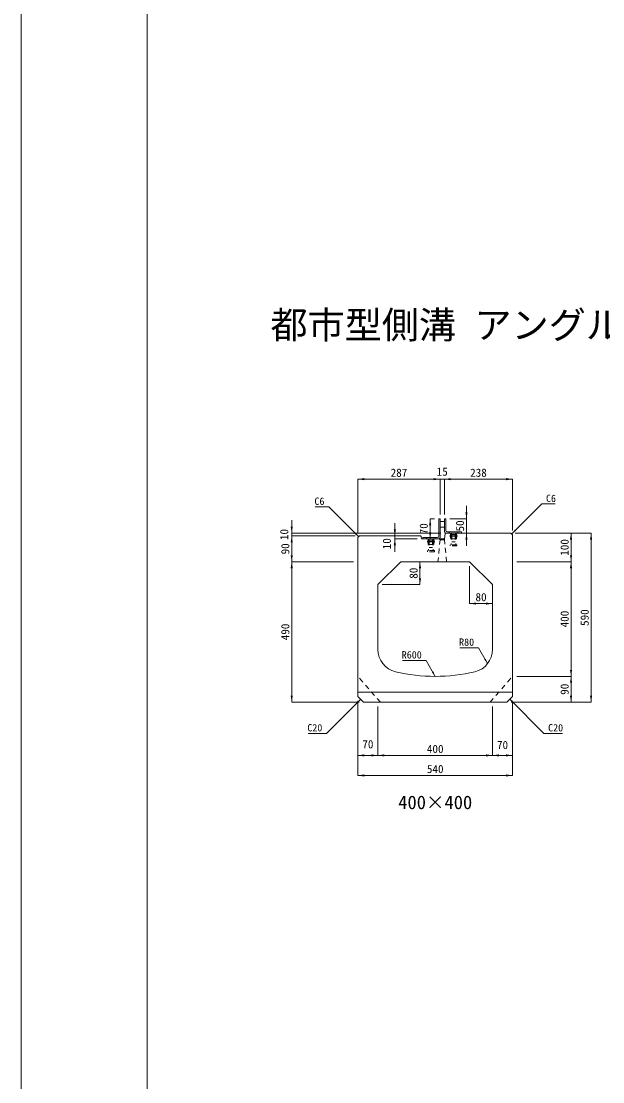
# Model space of a CAD drawing. Units: millimetres at full size. Extents: x -1934 to 78146, y -143454 to -112471.
# Drawn here: x -1934 to 96, y -123505 to -119803 of the extents above; entities that cross this region are included whole.
import ezdxf
from ezdxf.enums import TextEntityAlignment as Align

# ---------------------------------------------------------------- set-up
doc = ezdxf.new("R2010")
doc.units = ezdxf.units.MM
doc.header["$LTSCALE"] = 23
doc.linetypes.add('USER2', pattern=[1.35, 0.75, -0.6])
for name, color, linetype, lineweight in [('0_2', 7, 'Continuous', 13), ('アングル', 191, 'Continuous', 13), ('インサート', 92, 'USER2', 9), ('作業エリア', 11, 'Continuous', 13), ('寸法線', 7, 'Continuous', 13), ('引出線', 4, 'Continuous', 13), ('排水孔', 30, 'USER2', 15), ('本体', 2, 'Continuous', 13), ('枠', 5, 'Continuous', 5)]:
    doc.layers.add(name, color=color, linetype=linetype, lineweight=lineweight)
doc.styles.add('ＭＳ ゴシック', font='')
doc.styles.get('ＭＳ ゴシック').set_extended_font_data('MS Gothic')

# ---------------------------------------------------------------- blocks, each defined once
blk = doc.blocks.new('filled_arrow')
at = {"color": 0, "linetype": 'Continuous', "lineweight": -2}
blk.add_solid([(7.5, 1.25), (0, 0), (7.5, -1.25)], dxfattribs=at)

msp = doc.modelspace()

# ---------------------------------------------------------------- linework, layer by layer
at = {"layer": '0_2', "color": 1}
msp.add_line((-1933.8, -112471.31), (-1933.8, -143454.17), dxfattribs=at)
at = {"layer": 'アングル'}
for p, q in [((-476.36, -121539.46), (-476.36, -121599.96)), ((-471.86, -121539.46), (-476.36, -121539.46)), ((-471.86, -121539.46), (-471.86, -121604.46)), ((-471.86, -121549.46), (-456.86, -121549.46)), ((-456.86, -121539.46), (-456.86, -121584.46)), ((-456.86, -121539.46), (-452.36, -121539.46)), ((-452.36, -121539.46), (-452.36, -121579.96)), ((-471.86, -121568.46), (-456.86, -121568.46)), ((-451.86, -121589.46), (-396.86, -121589.46)), ((-447.36, -121584.96), (-396.86, -121584.96)), ((-396.86, -121584.96), (-396.86, -121589.46)), ((-531.86, -121604.96), (-531.86, -121609.46)), ((-481.36, -121604.96), (-531.86, -121604.96)), ((-476.86, -121609.46), (-531.86, -121609.46))]:
    msp.add_line(p, q, dxfattribs=at)
at = {"layer": 'アングル', "linetype": 'USER2', "lineweight": 9}
for p, q in [((-439.86, -121584.96), (-439.86, -121589.46)), ((-409.86, -121584.96), (-409.86, -121589.46)), ((-518.86, -121604.96), (-518.86, -121609.46)), ((-488.86, -121604.96), (-488.86, -121609.46))]:
    msp.add_line(p, q, dxfattribs=at)
at = {"layer": 'アングル'}
for centre, start, end in [((-451.86, -121584.46), 180, 270), ((-447.36, -121579.96), 180, 270), ((-481.36, -121599.96), 270, 0), ((-476.86, -121604.46), 270, 0)]:
    msp.add_arc(centre, 5, start, end, dxfattribs=at)
at = {"layer": 'インサート'}
for p, q in [((-436.11, -121598.71), (-434.86, -121589.46)), ((-434.86, -121589.46), (-414.86, -121589.46)), ((-433.11, -121594.46), (-416.61, -121594.46)), ((-433.11, -121594.46), (-433.11, -121630.46)), ((-431.98, -121589.46), (-431.98, -121594.46)), ((-430.86, -121594.46), (-430.86, -121619.46)), ((-418.86, -121594.46), (-418.86, -121619.46)), ((-417.73, -121589.46), (-417.73, -121594.46)), ((-416.61, -121594.46), (-416.61, -121630.46)), ((-413.61, -121598.71), (-414.86, -121589.46)), ((-516.36, -121618.71), (-491.36, -121618.71)), ((-516.36, -121618.71), (-516.36, -121620.21)), ((-516.36, -121620.21), (-491.36, -121620.21)), ((-515.11, -121618.71), (-513.86, -121609.46)), ((-515.11, -121620.21), (-513.86, -121629.46)), ((-513.86, -121609.46), (-493.86, -121609.46)), ((-513.86, -121629.46), (-493.86, -121629.46)), ((-512.11, -121614.46), (-495.61, -121614.46)), ((-512.11, -121614.46), (-512.11, -121650.46)), ((-510.98, -121609.46), (-510.98, -121614.46)), ((-509.86, -121614.46), (-509.86, -121639.46)), ((-497.86, -121614.46), (-497.86, -121639.46)), ((-496.73, -121609.46), (-496.73, -121614.46)), ((-495.61, -121614.46), (-495.61, -121650.46)), ((-492.61, -121618.71), (-493.86, -121609.46)), ((-492.61, -121620.21), (-493.86, -121629.46)), ((-491.36, -121618.71), (-491.36, -121620.21)), ((-437.36, -121598.71), (-412.36, -121598.71)), ((-437.36, -121598.71), (-437.36, -121600.21)), ((-437.36, -121600.21), (-412.36, -121600.21)), ((-436.86, -121634.46), (-436.86, -121630.46)), ((-412.86, -121630.46), (-436.86, -121630.46)), ((-436.11, -121600.21), (-434.86, -121609.46)), ((-434.86, -121609.46), (-414.86, -121609.46)), ((-430.86, -121619.46), (-418.86, -121619.46)), ((-413.61, -121600.21), (-414.86, -121609.46)), ((-412.86, -121630.46), (-412.86, -121634.46)), ((-412.36, -121598.71), (-412.36, -121600.21)), ((-515.86, -121654.46), (-515.86, -121650.46)), ((-491.86, -121650.46), (-515.86, -121650.46)), ((-491.86, -121654.46), (-515.86, -121654.46)), ((-509.86, -121639.46), (-497.86, -121639.46)), ((-491.86, -121650.46), (-491.86, -121654.46)), ((-412.86, -121634.46), (-436.86, -121634.46))]:
    msp.add_line(p, q, dxfattribs=at)
at = {"layer": '作業エリア'}
for p, q in [((-454.24, -121592.02), (-453.86, -121589.46)), ((-453.86, -121589.46), (-451.28, -121589.46)), ((-541.32, -121599.46), (-538.86, -121599.46)), ((-538.86, -121599.46), (-538.38, -121601.87))]:
    msp.add_line(p, q, dxfattribs=at)
at = {"layer": '寸法線', "lineweight": 9}
for p, q in [((-758.86, -121401.26), (-471.86, -121401.26)), ((-758.86, -121590.46), (-758.86, -121401.26)), ((-516.86, -121401.26), (-411.86, -121401.26)), ((-471.86, -121524.46), (-471.86, -121401.26)), ((-471.86, -121524.46), (-471.86, -121401.26)), ((-456.86, -121401.26), (-218.86, -121401.26)), ((-456.86, -121524.46), (-456.86, -121401.26)), ((-456.86, -121524.46), (-456.86, -121401.26)), ((-218.86, -121580.46), (-218.86, -121401.26)), ((-379.8, -121494.46), (-379.8, -121634.46)), ((-989.68, -121644.46), (-989.68, -121544.46)), ((-629.71, -121554.46), (-629.71, -121654.46)), ((-506.61, -121539.46), (-506.61, -121609.46)), ((-491.36, -121539.46), (-506.61, -121539.46)), ((-437.36, -121539.46), (-379.8, -121539.46)), ((-468.86, -121589.46), (-989.68, -121589.46)), ((-436.28, -121589.46), (-379.8, -121589.46)), ((-209.86, -121589.46), (-14.81, -121589.46)), ((-209.86, -121589.46), (55.19, -121589.46)), ((-14.81, -121589.46), (-14.81, -121689.46)), ((55.19, -121589.46), (55.19, -122179.46)), ((-989.68, -121689.46), (-989.68, -121599.46)), ((-767.86, -121599.46), (-989.68, -121599.46)), ((-767.86, -121599.46), (-989.68, -121599.46)), ((-553.86, -121599.46), (-629.71, -121599.46)), ((-551.86, -121609.46), (-629.71, -121609.46)), ((-491.36, -121609.46), (-506.61, -121609.46)), ((-989.68, -122179.46), (-989.68, -121689.46)), ((-773.86, -121689.46), (-989.68, -121689.46)), ((-773.86, -121689.46), (-989.68, -121689.46)), ((-593.86, -121689.46), (-542.04, -121689.46)), ((-542.04, -121689.46), (-542.04, -121769.46)), ((-368.86, -121704.46), (-368.86, -121835.46)), ((-203.86, -121689.46), (-14.81, -121689.46)), ((-203.86, -121689.46), (-14.81, -121689.46)), ((-14.81, -121689.46), (-14.81, -122089.46)), ((-673.86, -121769.46), (-542.04, -121769.46)), ((-288.86, -121784.46), (-288.86, -121835.46)), ((-368.86, -121835.46), (-288.86, -121835.46)), ((-203.86, -122089.46), (-14.81, -122089.46)), ((-203.86, -122089.46), (-14.81, -122089.46)), ((-14.81, -122089.46), (-14.81, -122179.46)), ((-753.86, -122179.46), (-989.68, -122179.46)), ((-758.86, -122174.46), (-758.86, -122365.42)), ((-758.86, -122174.46), (-758.86, -122435.42)), ((-223.86, -122179.46), (-14.81, -122179.46)), ((-223.86, -122179.46), (55.19, -122179.46)), ((-218.86, -122174.46), (-218.86, -122365.42)), ((-218.86, -122174.46), (-218.86, -122435.42)), ((-688.86, -122194.46), (-688.86, -122365.42)), ((-688.86, -122194.46), (-688.86, -122365.42)), ((-288.86, -122194.46), (-288.86, -122365.42)), ((-288.86, -122194.46), (-288.86, -122365.42)), ((-758.86, -122365.42), (-688.86, -122365.42)), ((-688.86, -122365.42), (-288.86, -122365.42)), ((-288.86, -122365.42), (-218.86, -122365.42)), ((-758.86, -122435.42), (-218.86, -122435.42))]:
    msp.add_line(p, q, dxfattribs=at)
at = {"layer": '引出線', "lineweight": 9}
for points in [[(-755.86, -121602.46), (-860.5, -121497.82), (-907.29, -121497.82)], [(-221.86, -121592.46), (-117.22, -121487.82), (-70.43, -121487.82)], [(-306.1, -122045.04), (-338.13, -121989.57), (-402.74, -121989.57)], [(-488.86, -122089.46), (-520.88, -122033.99), (-603.04, -122033.99)], [(-748.86, -122169.46), (-867.88, -122288.48), (-932.77, -122288.48)], [(-228.86, -122169.46), (-109.84, -122288.48), (-44.95, -122288.48)]]:
    msp.add_lwpolyline(points, dxfattribs=at)
at = {"layer": '排水孔'}
for p, q in [((-471.86, -121612.46), (-479.36, -121689.46)), ((-474.36, -121609.46), (-471.86, -121612.46)), ((-471.86, -121612.46), (-456.86, -121612.46)), ((-456.86, -121612.46), (-456.86, -121609.46)), ((-449.36, -121689.46), (-456.86, -121612.46))]:
    msp.add_line(p, q, dxfattribs=at)
at = {"layer": '本体'}
for p, q in [((-454.24, -121592.02), (-456.86, -121609.46)), ((-451.28, -121589.46), (-224.86, -121589.46)), ((-224.86, -121589.46), (-218.86, -121595.46)), ((-218.86, -121595.46), (-218.86, -122159.46)), ((-758.86, -121605.46), (-752.86, -121599.46)), ((-758.86, -121605.46), (-758.86, -122159.46)), ((-752.86, -121599.46), (-541.32, -121599.46)), ((-538.38, -121601.87), (-536.86, -121609.46)), ((-536.86, -121609.46), (-456.86, -121609.46)), ((-688.86, -121769.46), (-608.86, -121689.46)), ((-608.86, -121689.46), (-368.86, -121689.46)), ((-368.86, -121689.46), (-288.86, -121769.46)), ((-688.86, -121769.46), (-688.86, -121995.43)), ((-288.86, -121769.46), (-288.86, -121995.43)), ((-758.86, -122144.46), (-218.86, -122144.46)), ((-758.86, -122159.46), (-738.86, -122179.46)), ((-738.86, -122179.46), (-238.86, -122179.46)), ((-238.86, -122179.46), (-218.86, -122159.46))]:
    msp.add_line(p, q, dxfattribs=at)
at = {"layer": '本体', "linetype": 'USER2', "lineweight": 9}
for p, q in [((-680.11, -122179.46), (-758.86, -122089.46)), ((-297.61, -122179.46), (-218.86, -122089.46))]:
    msp.add_line(p, q, dxfattribs=at)
at = {"layer": '本体'}
for centre, radius, start, end in [((-451.28, -121592.46), 3, 90, 171.46923), ((-541.32, -121602.46), 3, 11.30993, 90), ((-608.86, -121995.43), 80, 180, 256.65764), ((-368.86, -121995.43), 80, 283.34236, 0), ((-488.86, -121489.46), 600, 256.65764, 283.34236)]:
    msp.add_arc(centre, radius, start, end, dxfattribs=at)
at = {"layer": '枠', "lineweight": 13}
msp.add_line((-1494.13, -124950.15), (-1494.13, -116678.72), dxfattribs=at)

# ---------------------------------------------------------------- block references
at = {"layer": '寸法線', "lineweight": 9, "xscale": 3, "yscale": 3}
for p in [(-758.86, -121401.26), (-456.86, -121401.26), (-456.86, -121401.26), (-368.86, -121835.46), (-758.86, -122365.42), (-688.86, -122365.42), (-288.86, -122365.42), (-758.86, -122435.42)]:
    msp.add_blockref('filled_arrow', p, dxfattribs=at)
for p, rotation in [((-471.86, -121401.26), 180), ((-471.86, -121401.26), 180), ((-218.86, -121401.26), 180), ((-379.8, -121539.46), 90), ((-506.61, -121539.46), 270), ((-989.68, -121589.46), 90), ((-629.71, -121599.46), 90), ((-506.61, -121609.46), 90), ((-379.8, -121589.46), 270), ((-14.81, -121589.46), 270), ((55.19, -121589.46), 270), ((-989.68, -121599.46), 270), ((-989.68, -121599.46), 270), ((-629.71, -121609.46), 270), ((-989.68, -121689.46), 90), ((-14.81, -121689.46), 90), ((-989.68, -121689.46), 270), ((-542.04, -121689.46), 270), ((-14.81, -121689.46), 270), ((-542.04, -121769.46), 90), ((-288.86, -121835.46), 180), ((-14.81, -122089.46), 90), ((-14.81, -122089.46), 270), ((-989.68, -122179.46), 90), ((-14.81, -122179.46), 90), ((55.19, -122179.46), 90), ((-688.86, -122365.42), 180), ((-288.86, -122365.42), 180), ((-218.86, -122365.42), 180), ((-218.86, -122435.42), 180)]:
    msp.add_blockref('filled_arrow', p, dxfattribs=dict(at, rotation=rotation))
at = {"layer": '引出線', "lineweight": 9, "xscale": 2.4, "yscale": 2.4}
for p, rotation in [((-755.86, -121602.46), 135), ((-221.86, -121592.46), 45), ((-306.1, -122045.04), 120), ((-488.86, -122089.46), 120), ((-748.86, -122169.46), 225), ((-228.86, -122169.46), 315)]:
    msp.add_blockref('filled_arrow', p, dxfattribs=dict(at, rotation=rotation))

# ---------------------------------------------------------------- texts
at = {"layer": '0_2', "style": 'ＭＳ ゴシック'}
msp.add_text('都市型側溝 アングルタイプH50/70 400型 断面図', height=94.94, dxfattribs=at).set_placement((-1063.75, -120938.91), align=Align.BOTTOM_LEFT)
msp.add_text('400×400', height=47.47, dxfattribs=at).set_placement((-488.86, -122529.28), align=Align.MIDDLE_CENTER)
at = {"layer": '寸法線', "style": 'ＭＳ ゴシック'}
for s, p in [('287', (-615.36, -121378.76)), ('15', (-464.36, -121375.01)), ('238', (-337.86, -121378.76)), ('80', (-328.86, -121812.96)), ('70', (-723.86, -122326.45)), ('400', (-488.86, -122342.92)), ('70', (-253.86, -122328.98)), ('540', (-488.86, -122412.92))]:
    msp.add_text(s, height=28.48, dxfattribs=at).set_placement(p, align=Align.MIDDLE_CENTER)
for s, p in [('70', (-529.11, -121574.46)), ('50', (-402.3, -121564.46)), ('10', (-1015.93, -121594.46)), ('90', (-1012.18, -121644.46)), ('10', (-657.71, -121626.66)), ('100', (-37.31, -121639.46)), ('80', (-564.54, -121729.46)), ('400', (-37.31, -121889.46)), ('590', (32.69, -121884.46)), ('490', (-1012.18, -121934.46)), ('90', (-37.31, -122134.46))]:
    msp.add_text(s, height=28.48, rotation=90, dxfattribs=at).set_placement(p, align=Align.MIDDLE_CENTER)
at = {"layer": '引出線', "style": 'ＭＳ ゴシック'}
for s, p in [('C6', (-875.5, -121465.42)), ('R80', (-353.13, -121957.17)), ('R600', (-535.88, -122001.59)), ('C20', (-882.88, -122256.08))]:
    msp.add_text(s, height=25.63, dxfattribs=at).set_placement(p, align=Align.TOP_RIGHT)
for s, p in [('C6', (-102.22, -121455.42)), ('C20', (-94.84, -122256.08))]:
    msp.add_text(s, height=25.63, dxfattribs=at).set_placement(p, align=Align.TOP_LEFT)

doc.saveas('drawing.dxf')
